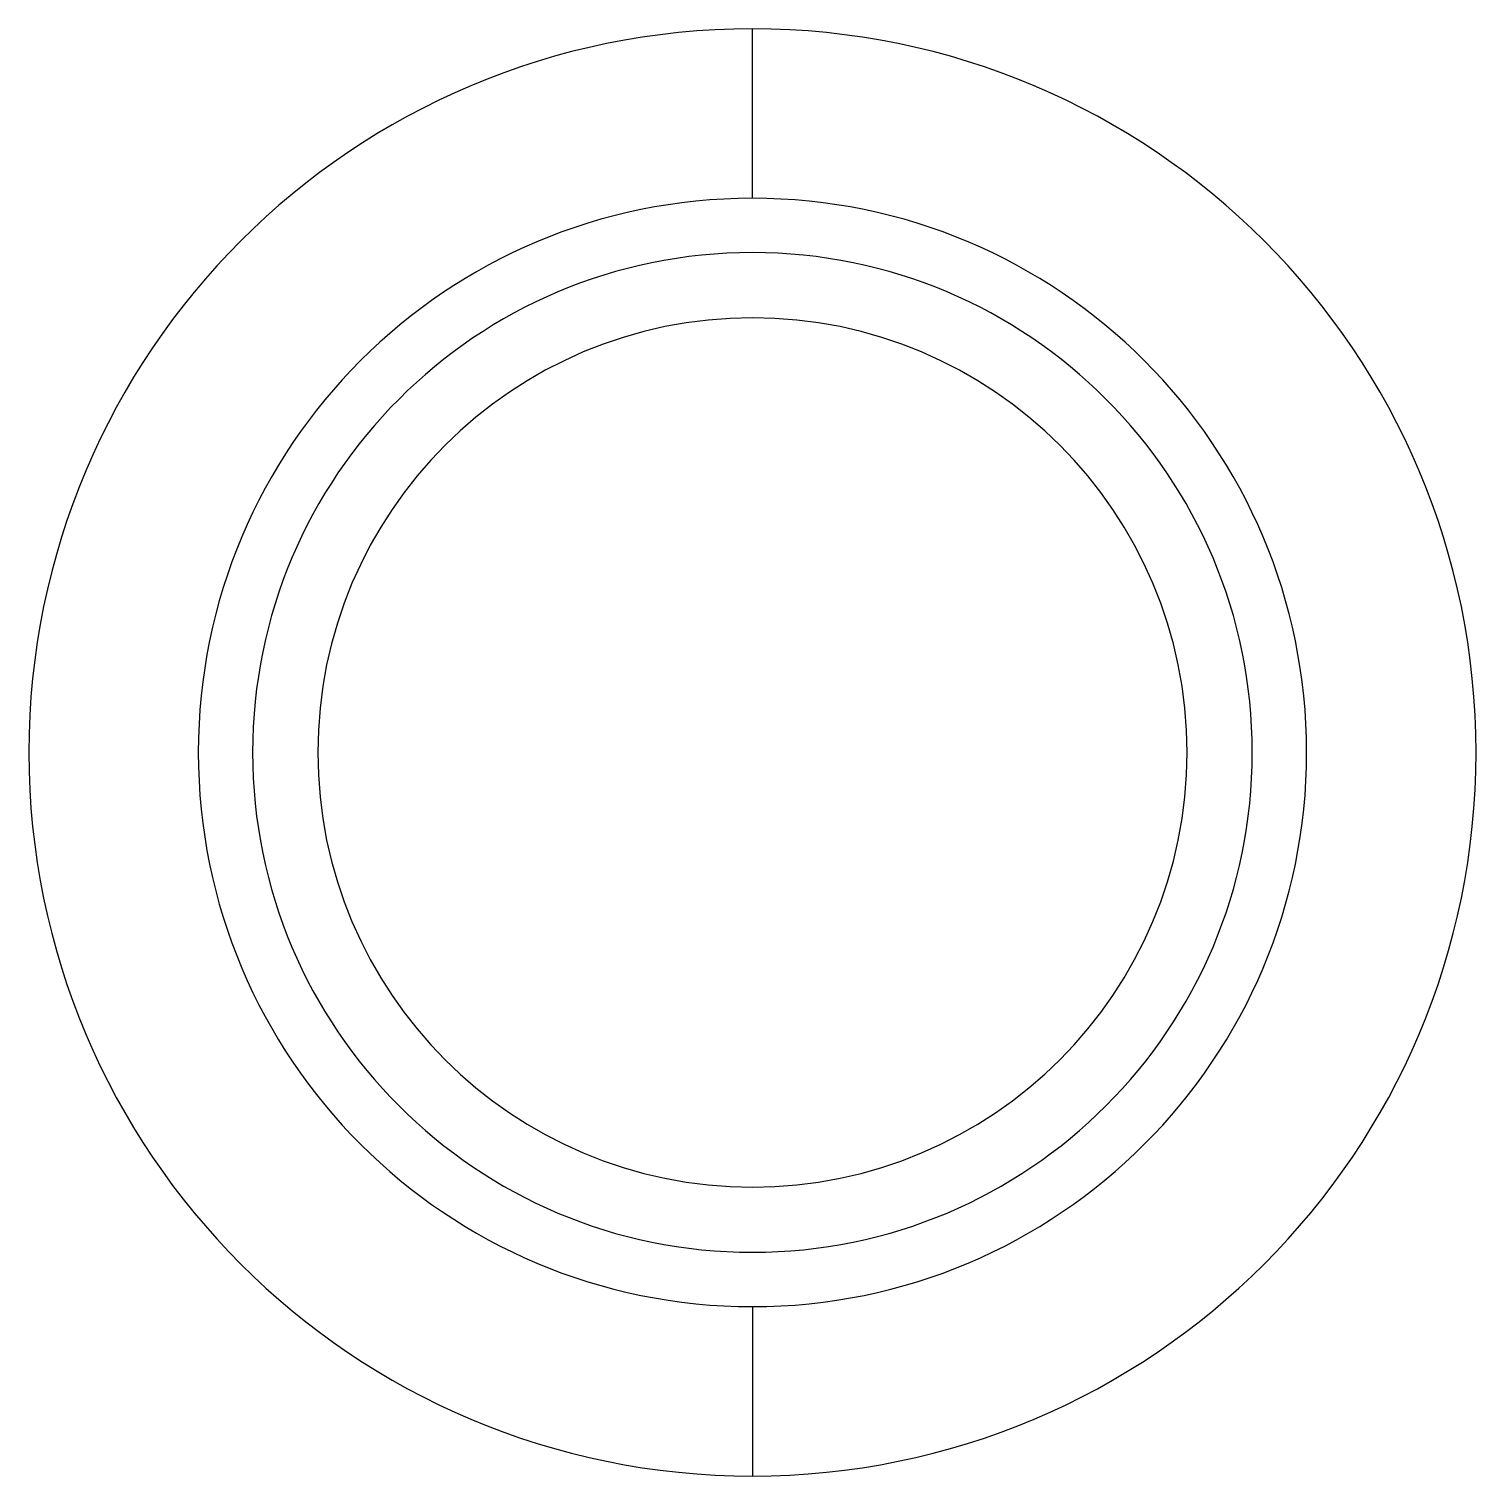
# Model space of a CAD drawing. Header units: millimetres. Extents: x -172 to 278, y -210 to 212.
# Drawn here: x 97.51 to 110.83, y -38.49 to -25.17 of the extents above; entities that cross this region are included whole.
import ezdxf

# ---------------------------------------------------------------- set-up
doc = ezdxf.new("R2010")
doc.units = ezdxf.units.MM

msp = doc.modelspace()

# ---------------------------------------------------------------- linework, layer by layer
at = {"color": 7, "linetype": 'Continuous', "lineweight": 25}
for p, q in [((104.168, -26.732), (104.168, -25.174)), ((104.168, -36.932), (104.168, -38.491))]:
    msp.add_line(p, q, dxfattribs=at)
for radius, start, end in [(6.659, 90, 270), (6.659, 270, 90), (5.1, 90, 270), (5.1, 270, 90), (4.6, 90, 270), (4.6, 270, 90), (4, 90, 270), (4, 270, 90)]:
    msp.add_arc((104.168, -31.832), radius, start, end, dxfattribs=at)

doc.saveas('drawing.dxf')
